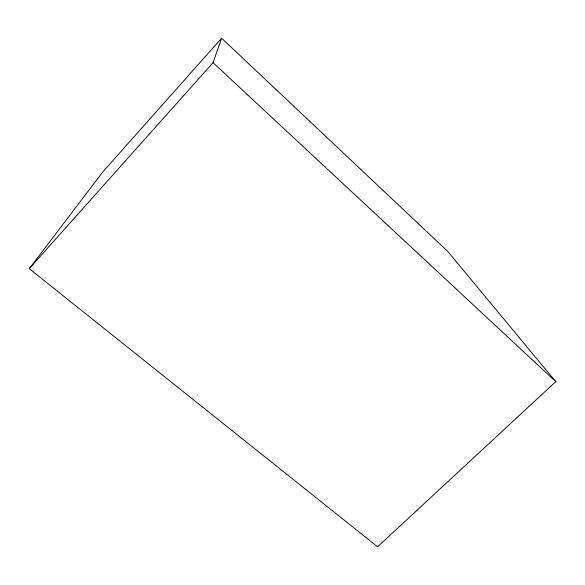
<?xml version="1.0" encoding="UTF-8"?>
<svg xmlns="http://www.w3.org/2000/svg" width="585" height="585" viewBox="0 0 585 585"><rect width="100%" height="100%" fill="white"/><g stroke="black" fill="none" stroke-linecap="round" stroke-linejoin="round"><path stroke-width="0.88" d="M29.25 268.683L213.035 62.683L221.613 38.2L447.905 251.587L555.75 381.654L377.596 546.799L29.25 268.683L102.887 171.815L221.613 38.2M213.035 62.683L555.75 381.654"/></g></svg>
